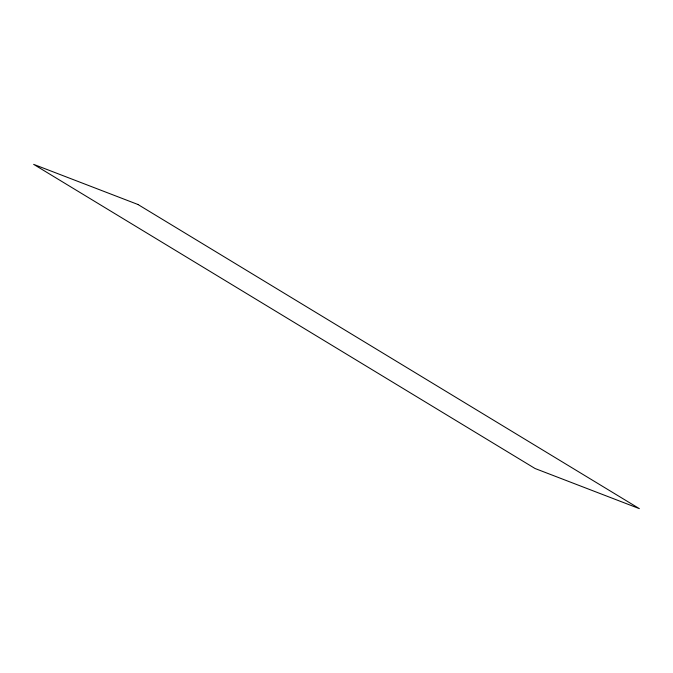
<?xml version="1.0" encoding="UTF-8"?>
<svg xmlns="http://www.w3.org/2000/svg" width="673" height="673" viewBox="0 0 673 673"><rect width="100%" height="100%" fill="white"/><g stroke="black" fill="none" stroke-linecap="round" stroke-linejoin="round"><path stroke-width="1.01" d="M137.931 204.483L33.65 164.363L535.069 468.517L639.35 508.637L137.931 204.483"/></g></svg>
